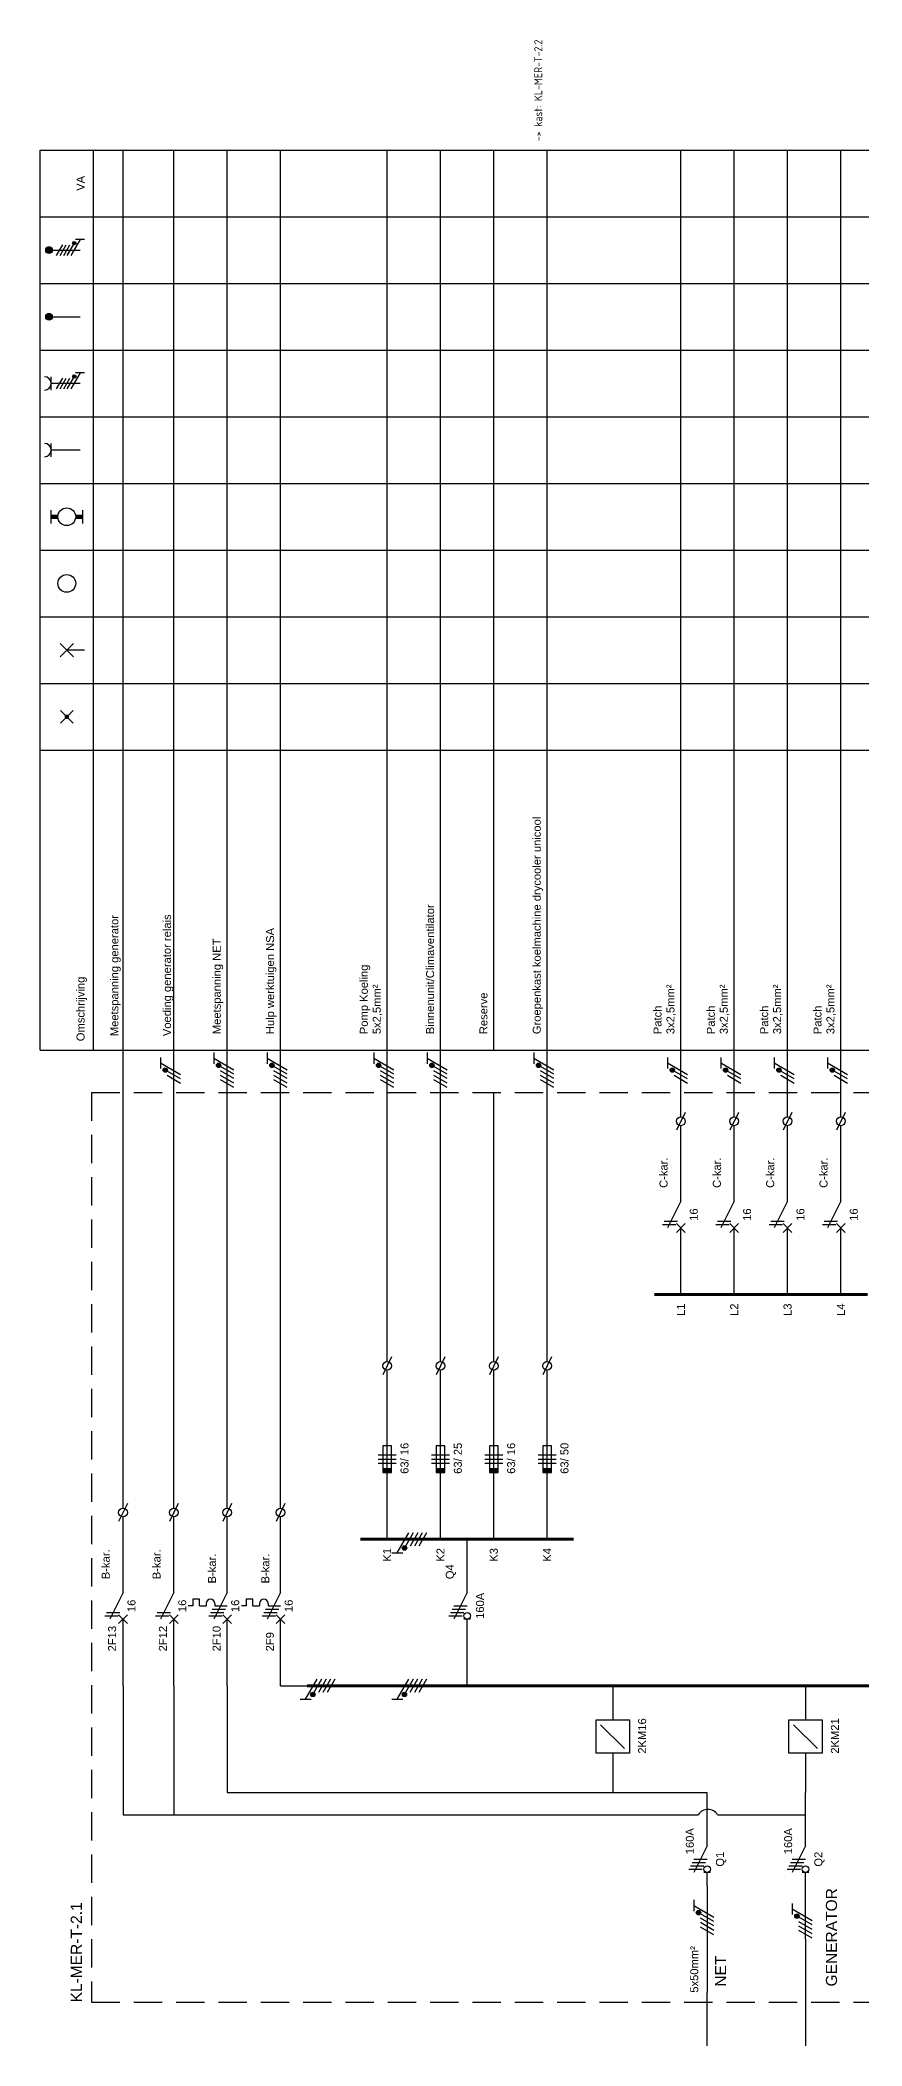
# Model space of a CAD drawing. Header units: millimetres. Extents: x -12 to 899, y 80 to 531.
# Drawn here: x -11.6 to 173.3, y 80.2 to 531.5 of the extents above; entities that cross this region are included whole.
import ezdxf
from ezdxf.enums import TextEntityAlignment as Align

# ---------------------------------------------------------------- set-up
doc = ezdxf.new("R2010")
doc.units = ezdxf.units.MM
doc.linetypes.add('HIDDEN', pattern=[9.525, 6.35, -3.175])
doc.layers.get('0').update_dxf_attribs({"linetype": 'CONTINUOUS'})
doc.layers.add('EL$1----', color=3, linetype='CONTINUOUS')
doc.layers.add('EL$1----_MER', color=3, linetype='CONTINUOUS')
doc.styles.add('BURO-012', font='arial.ttf', dxfattribs={"height": 1.2})
doc.styles.add('BURO-018', font='arial.ttf', dxfattribs={"height": 1.8})
doc.styles.add('STABICAD-018', font='ISOCP.SHX', dxfattribs={"height": 1.8})

# ---------------------------------------------------------------- blocks, each defined once
blk = doc.blocks.new('m1')
at = {"color": 0, "linetype": 'Continuous'}
blk.add_line((0, 21), (0, 33), dxfattribs=at)
blk = doc.blocks.new('B28CS')
at = {"color": 0, "linetype": 'Continuous'}
for p, q in [((0, 42), (0, 54)), ((0, 42), (-3, 36)), ((-4.125, 36.75), (-1.125, 36.75)), ((-3.75, 37.5), (-0.75, 37.5)), ((-1, 35), (1, 37)), ((-1, 37), (1, 35)), ((0, 33), (0, 36))]:
    blk.add_line(p, q, dxfattribs=at)
at = {"color": 1, "style": 'BURO-018'}
blk.add_attdef('E_VRIJ1', (-3, 45), '', height=1.8, rotation=90, dxfattribs=at)
at = {"color": 1, "linetype": 'Continuous', "style": 'BURO-018'}
blk.add_attdef('E_IIA', text='', height=1.8, rotation=90, dxfattribs=at).set_placement((2, 39), align=Align.TOP_CENTER)
blk = doc.blocks.new('M19S')
at = {"color": 0, "linetype": 'Continuous'}
for p, q in [((0, 61), (0, 66)), ((0, 54), (0, 59))]:
    blk.add_line(p, q, dxfattribs=at)
at = {"color": 0}
blk.add_line((1, 62), (-1, 58), dxfattribs=at)
blk.add_circle((0, 60), 1, dxfattribs=at)
at = {"color": 1, "linetype": 'Continuous', "style": 'BURO-018'}
blk.add_attdef('E_TRMNR', text='', height=1.8, rotation=90, dxfattribs=at).set_placement((3, 57), align=Align.TOP_LEFT)
at = {"color": 1, "style": 'BURO-018'}
blk.add_attdef('E_VRIJ1', (-3, 57), '', height=1.8, rotation=90, dxfattribs=at)
blk = doc.blocks.new('B28S')
at = {"color": 0, "linetype": 'Continuous'}
for p, q in [((0, 42), (0, 54)), ((0, 42), (-3, 36)), ((-7.75, 39), (-8.75, 39)), ((-6.25, 40.5), (-7.75, 40.5)), ((-7.75, 40.5), (-7.75, 39)), ((-6.25, 39), (-6.25, 40.5)), ((-6.25, 39), (-4.75, 39)), ((-4.75, 39.5), (-4.75, 39)), ((-4.75, 39.5), (-4.75, 39)), ((-4.12, 36.75), (-1.12, 36.75)), ((-3.75, 37.5), (-0.75, 37.5)), ((-3.38, 38.25), (-0.38, 38.25)), ((-2.75, 39.5), (-2.75, 39)), ((-2.75, 39), (0, 39)), ((-1, 37), (1, 35)), ((-1, 35), (1, 37)), ((0, 33), (0, 36))]:
    blk.add_line(p, q, dxfattribs=at)
blk.add_arc((-3.75, 39.5), 1, 0, 180, dxfattribs=at)
at = {"color": 1, "style": 'BURO-018'}
blk.add_attdef('E_VRIJ1', (-2.52, 44.04), '', height=1.8, rotation=90, dxfattribs=at)
at = {"color": 1, "linetype": 'Continuous', "style": 'BURO-018'}
blk.add_attdef('E_IIA', text='', height=1.8, rotation=90, dxfattribs=at).set_placement((2, 39), align=Align.TOP_CENTER)
blk = doc.blocks.new('B24S')
at = {"color": 0, "linetype": 'Continuous'}
for p, q in [((0, 42), (0, 54)), ((0, 42), (-3, 36)), ((-4.125, 36.75), (-1.125, 36.75)), ((-3.75, 37.5), (-0.75, 37.5)), ((-3.375, 38.25), (-0.375, 38.25)), ((-3, 39), (0, 39)), ((0.75, 36), (-0.75, 36)), ((0, 33), (0, 36))]:
    blk.add_line(p, q, dxfattribs=at)
blk.add_circle((0, 36.75), 0.75, dxfattribs=at)
at = {"color": 1, "style": 'BURO-018'}
blk.add_attdef('E_VRIJ1', (-3, 45), '', height=1.8, rotation=90, dxfattribs=at)
at = {"color": 1, "linetype": 'Continuous', "style": 'BURO-018'}
blk.add_attdef('E_IS', text='', height=1.8, rotation=90, dxfattribs=at).set_placement((2, 39), align=Align.TOP_CENTER)
blk = doc.blocks.new('KOLNR1')
at = {"color": 0, "linetype": 'Continuous'}
for p, q in [((1.41, -1.41), (-1.41, 1.41)), ((-1.41, -1.41), (1.41, 1.41))]:
    blk.add_line(p, q, dxfattribs=at)
at = {"color": 0, "linetype": 'Continuous', "const_width": 0.5}
blk.add_lwpolyline([(-0.25, 0, 1), (0.25, 0, 1)], format="xyb", close=True, dxfattribs=at)
blk = doc.blocks.new('KOLNR2')
at = {"color": 0, "linetype": 'Continuous'}
for p, q in [((-1.5, -1.5), (1.5, 1.5)), ((-1.5, 1.5), (1.5, -1.5)), ((4, 0), (0, 0))]:
    blk.add_line(p, q, dxfattribs=at)
blk = doc.blocks.new('KOLNR3')
at = {"color": 0, "linetype": 'Continuous'}
blk.add_circle((0, 0), 2, dxfattribs=at)
blk = doc.blocks.new('KOLNR5')
at = {"color": 0, "linetype": 'Continuous'}
for p, q in [((-3.5, -1.5), (-3.5, 1.5)), ((3.5, 1.5), (3.5, -1.5))]:
    blk.add_line(p, q, dxfattribs=at)
at = {"color": 0, "linetype": 'Continuous', "const_width": 1}
for points in [[(-2, 0), (-3.5, 0)], [(2, 0), (3.5, 0)]]:
    blk.add_lwpolyline(points, dxfattribs=at)
at = {"color": 0, "linetype": 'Continuous'}
blk.add_circle((0, 0), 2, dxfattribs=at)
blk = doc.blocks.new('KOLNR6')
at = {"color": 0, "linetype": 'Continuous'}
for p, q in [((-3.5, -1.5), (-3.5, 1.5)), ((3, 0), (-3.5, 0))]:
    blk.add_line(p, q, dxfattribs=at)
blk.add_arc((-5, 0), 1.5, 270, 90, dxfattribs=at)
blk = doc.blocks.new('KOLNR7')
at = {"color": 0, "linetype": 'Continuous'}
for p, q in [((-3.5, -1.5), (-3.5, 1.5)), ((3, 0), (-3.5, 0)), ((-2.29, -1.2), (-0.91, 1.2)), ((-1.49, -1.2), (-0.11, 1.2)), ((-0.69, -1.2), (0.69, 1.2)), ((0.11, -1.2), (1.49, 1.2)), ((2.99, 2.4), (0.91, -1.2)), ((3.99, 2.4), (1.99, 2.4))]:
    blk.add_line(p, q, dxfattribs=at)
at = {"color": 0, "linetype": 'Continuous', "const_width": 0.4}
blk.add_lwpolyline([(1.69, 1.35, 1), (1.69, 1.75, 1)], format="xyb", close=True, dxfattribs=at)
at = {"color": 0, "linetype": 'Continuous'}
blk.add_circle((1.69, 1.55), 0.4, dxfattribs=at)
blk.add_arc((-5, 0), 1.5, 270, 90, dxfattribs=at)
blk = doc.blocks.new('KOLNR8')
at = {"color": 0, "linetype": 'Continuous'}
blk.add_line((-4, 0), (3, 0), dxfattribs=at)
at = {"color": 0, "linetype": 'Continuous', "const_width": 0.75}
blk.add_lwpolyline([(-4, -0.375, 1), (-4, 0.375, 1)], format="xyb", close=True, dxfattribs=at)
at = {"color": 0, "linetype": 'Continuous'}
blk.add_circle((-4, 0), 0.75, dxfattribs=at)
blk = doc.blocks.new('KOLNR9')
at = {"color": 0, "linetype": 'Continuous'}
for p, q in [((-4, 0), (3, 0)), ((-2.29, -1.2), (-0.91, 1.2)), ((-1.49, -1.2), (-0.11, 1.2)), ((-0.69, -1.2), (0.69, 1.2)), ((0.11, -1.2), (1.49, 1.2)), ((2.99, 2.4), (0.91, -1.2)), ((3.99, 2.4), (1.99, 2.4))]:
    blk.add_line(p, q, dxfattribs=at)
for points, const_width in [([(-4, -0.38, 1), (-4, 0.38, 1)], 0.75), ([(1.69, 1.35, 1), (1.69, 1.75, 1)], 0.4)]:
    blk.add_lwpolyline(points, format="xyb", close=True, dxfattribs=dict(at, const_width=const_width))
for centre, radius in [((-4, 0), 0.75), ((1.69, 1.55), 0.4)]:
    blk.add_circle(centre, radius, dxfattribs=at)
blk = doc.blocks.new('B10')
at = {"color": 0, "linetype": 'Continuous'}
for p, q in [((0, 0), (0, 21)), ((-2, 7), (2, 7)), ((-2, 6), (2, 6)), ((2, 5), (-2, 5)), ((-1, 9), (-1, 3)), ((1, 9), (-1, 9)), ((1, 3), (1, 9)), ((-1, 3), (1, 3))]:
    blk.add_line(p, q, dxfattribs=at)
blk.add_solid([(-1, 3), (-1, 4), (1, 3), (1, 4)], dxfattribs=at)
at = {"color": 1, "style": 'BURO-018'}
blk.add_attdef('E_VRIJ1', (-3, 12), '', height=1.8, rotation=90, dxfattribs=at)
at = {"color": 1, "linetype": 'Continuous', "style": 'BURO-018'}
blk.add_attdef('E_ISP', text='', height=1.8, rotation=90, dxfattribs=at).set_placement((3, 6.9), align=Align.TOP_LEFT)
blk.add_attdef('E_ISPH', text='', height=1.8, rotation=90, dxfattribs=at).set_placement((3, 6.2), align=Align.TOP_RIGHT)
blk = doc.blocks.new('B24')
at = {"color": 0, "linetype": 'Continuous'}
for p, q in [((0, 9), (0, 21)), ((-3.375, 5.25), (-0.375, 5.25)), ((0, 9), (-3, 3)), ((-3, 6), (0, 6)), ((-4.125, 3.75), (-1.125, 3.75)), ((-3.75, 4.5), (-0.75, 4.5)), ((0.75, 3), (-0.75, 3)), ((0, 0), (0, 3))]:
    blk.add_line(p, q, dxfattribs=at)
blk.add_circle((0, 3.75), 0.75, dxfattribs=at)
at = {"color": 1, "style": 'BURO-018'}
blk.add_attdef('E_VRIJ1', (-3, 12), '', height=1.8, rotation=90, dxfattribs=at)
at = {"color": 1, "linetype": 'Continuous', "style": 'BURO-018'}
blk.add_attdef('E_IS', text='', height=1.8, rotation=90, dxfattribs=at).set_placement((2, 6), align=Align.TOP_CENTER)
blk = doc.blocks.new('L1')
at = {"color": 0, "linetype": 'Continuous'}
for p, q in [((-3, 73.98), (-3, 71.48)), ((-3, 72.73), (1.5, 70.13)), ((1.5, 69.13), (-1.5, 70.87)), ((1.5, 68.13), (-1.5, 69.87))]:
    blk.add_line(p, q, dxfattribs=at)
at = {"color": 0, "linetype": 'Continuous', "const_width": 0.5}
blk.add_lwpolyline([(-1.68, 71.12, 1), (-2.18, 71.12, 1)], format="xyb", close=True, dxfattribs=at)
at = {"color": 0, "linetype": 'Continuous'}
blk.add_circle((-1.93, 71.12), 0.5, dxfattribs=at)

msp = doc.modelspace()

# ---------------------------------------------------------------- linework, layer by layer
at = {"layer": 'EL$1----_MER', "color": 1}
for p, q in [((-11.58, 506.72), (408.42, 506.72)), ((-11.58, 506.72), (898.44, 506.72)), ((-11.58, 304.22), (-11.58, 506.72)), ((0.42, 304.22), (0.42, 506.72)), ((-11.58, 491.72), (408.42, 491.72)), ((-11.58, 491.72), (898.44, 491.72)), ((-11.58, 476.72), (898.44, 476.72)), ((-11.58, 461.72), (898.44, 461.72)), ((-11.58, 446.72), (898.44, 446.72)), ((-11.58, 431.72), (898.44, 431.72)), ((-11.58, 416.72), (408.42, 416.72)), ((-11.58, 416.72), (898.44, 416.72)), ((-11.58, 401.72), (898.44, 401.72)), ((-11.58, 386.72), (898.44, 386.72)), ((-11.58, 371.72), (898.44, 371.72)), ((-11.58, 304.22), (898.44, 304.22))]:
    msp.add_line(p, q, dxfattribs=at)
at = {"layer": 'EL$1----_MER'}
for p, q in [((7.08, 220), (7.08, 506.72)), ((18.51, 220), (18.51, 506.72)), ((30.51, 206.19), (30.51, 506.72)), ((42.51, 206.19), (42.51, 506.72)), ((66.51, 239.19), (66.51, 506.72)), ((78.51, 239.19), (78.51, 506.72)), ((90.51, 304.22), (90.51, 506.72)), ((102.51, 239.19), (102.51, 506.72)), ((132.6, 294.22), (132.6, 506.72)), ((144.6, 294.22), (144.6, 506.72)), ((156.6, 294.22), (156.6, 506.72)), ((168.6, 294.22), (168.6, 506.72)), ((90.51, 239.19), (90.51, 294.68)), ((7.08, 206.19), (7.08, 220)), ((18.51, 206.19), (18.51, 220)), ((7.08, 161.19), (7.08, 132.19)), ((18.51, 161.19), (18.51, 132.19)), ((30.51, 161.19), (30.51, 137.19)), ((42.51, 161.19), (48.51, 161.19)), ((117.26, 161.17), (117.26, 153.53)), ((160.64, 161.17), (160.64, 153.53)), ((119.93, 147.08), (114.54, 152.44)), ((163.32, 147.08), (157.92, 152.44)), ((117.26, 146.03), (117.26, 137.19)), ((160.64, 146.03), (160.64, 137.19)), ((30.51, 137.19), (138.51, 137.19)), ((160.64, 132.18), (160.64, 137.19)), ((7.08, 132.19), (125.08, 132.19)), ((18.51, 132.19), (136.51, 132.19)), ((140.86, 132.18), (160.64, 132.18)), ((138.51, 116.19), (138.51, 92.19)), ((160.64, 104.19), (160.64, 80.19))]:
    msp.add_line(p, q, dxfattribs=at)
at = {"layer": 'EL$1----_MER', "linetype": 'Continuous'}
for p, q in [((27.51, 303.66), (27.51, 301.16)), ((27.51, 302.41), (32.01, 299.81)), ((39.51, 303.66), (39.51, 301.16)), ((39.51, 302.41), (44.01, 299.81)), ((63.51, 303.66), (63.51, 301.16)), ((63.51, 302.41), (68.01, 299.81)), ((75.51, 303.66), (75.51, 301.16)), ((75.51, 302.41), (80.01, 299.81)), ((99.51, 303.66), (99.51, 301.16)), ((99.51, 302.41), (104.01, 299.81)), ((32.01, 298.81), (29.01, 300.54)), ((32.01, 297.81), (29.01, 299.54)), ((32.01, 296.81), (29.01, 298.54)), ((44.01, 298.81), (41.01, 300.54)), ((44.01, 297.81), (41.01, 299.54)), ((44.01, 296.81), (41.01, 298.54)), ((68.01, 298.81), (65.01, 300.54)), ((68.01, 297.81), (65.01, 299.54)), ((68.01, 296.81), (65.01, 298.54)), ((80.01, 298.81), (77.01, 300.54)), ((80.01, 297.81), (77.01, 299.54)), ((80.01, 296.81), (77.01, 298.54)), ((104.01, 298.81), (101.01, 300.54)), ((104.01, 297.81), (101.01, 299.54)), ((104.01, 296.81), (101.01, 298.54)), ((32.01, 295.81), (29.01, 297.54)), ((44.01, 295.81), (41.01, 297.54)), ((68.01, 295.81), (65.01, 297.54)), ((80.01, 295.81), (77.01, 297.54)), ((104.01, 295.81), (101.01, 297.54)), ((68.79, 191.15), (71.39, 195.65)), ((72.39, 195.65), (70.66, 192.65)), ((73.39, 195.65), (71.66, 192.65)), ((74.39, 195.65), (72.66, 192.65)), ((75.39, 195.65), (73.66, 192.65)), ((67.54, 191.15), (70.04, 191.15)), ((48.16, 158.19), (50.76, 162.69)), ((51.76, 162.69), (50.03, 159.69)), ((52.76, 162.69), (51.03, 159.69)), ((53.76, 162.69), (52.03, 159.69)), ((54.76, 162.69), (53.03, 159.69)), ((68.78, 158.19), (71.37, 162.69)), ((72.37, 162.69), (70.64, 159.69)), ((73.37, 162.69), (71.64, 159.69)), ((74.37, 162.69), (72.64, 159.69)), ((75.37, 162.69), (73.64, 159.69)), ((46.91, 158.19), (49.41, 158.19)), ((67.53, 158.19), (70.03, 158.19)), ((135.51, 113.03), (135.51, 110.53)), ((135.51, 111.78), (140.01, 109.18)), ((140.01, 108.18), (137.01, 109.92)), ((140.01, 107.18), (137.01, 108.92)), ((157.64, 112.24), (157.64, 109.74)), ((157.64, 110.99), (162.14, 108.39)), ((162.14, 107.39), (159.14, 109.12)), ((140.01, 106.18), (137.01, 107.92)), ((140.01, 105.18), (137.01, 106.92)), ((162.14, 106.39), (159.14, 108.12)), ((162.14, 105.39), (159.14, 107.12)), ((162.14, 104.39), (159.14, 106.12))]:
    msp.add_line(p, q, dxfattribs=at)
at = {"layer": 'EL$1----_MER', "color": 1, "linetype": 'HIDDEN'}
for p, q in [((0, 294.68), (898.44, 294.68)), ((0, 294.68), (0, 90)), ((0, 90), (898.53, 90))]:
    msp.add_line(p, q, dxfattribs=at)
at = {"layer": 'EL$1----_MER', "linetype": 'Continuous', "const_width": 0.5}
for points in [[(28.83, 300.79, 1), (28.33, 300.79, 1)], [(40.83, 300.79, 1), (40.33, 300.79, 1)], [(64.83, 300.79, 1), (64.33, 300.79, 1)], [(76.83, 300.79, 1), (76.33, 300.79, 1)], [(100.83, 300.79, 1), (100.33, 300.79, 1)], [(70.41, 192.46, 1), (70.41, 191.96, 1)], [(49.78, 159.51, 1), (49.78, 159.01, 1)], [(70.39, 159.51, 1), (70.39, 159.01, 1)], [(136.83, 110.17, 1), (136.33, 110.17, 1)], [(158.96, 109.37, 1), (158.46, 109.37, 1)]]:
    msp.add_lwpolyline(points, format="xyb", close=True, dxfattribs=at)
at = {"layer": 'EL$1----_MER'}
for points in [[(138.6, 249.22, 0.7, 0.7, 0), (126.6, 249.22, 0.7, 0.7, 0)], [(150.6, 249.22, 0.7, 0.7, 0), (138.6, 249.22, 0.7, 0.7, 0)], [(162.6, 249.22, 0.7, 0.7, 0), (150.6, 249.22, 0.7, 0.7, 0)], [(174.6, 249.22, 0.7, 0.7, 0), (162.6, 249.22, 0.7, 0.7, 0)], [(72.51, 194.19, 0.7, 0.7, 0), (60.51, 194.19, 0.7, 0.7, 0)], [(84.51, 194.19, 0.7, 0.7, 0), (72.51, 194.19, 0.7, 0.7, 0)], [(96.51, 194.19, 0.7, 0.7, 0), (84.51, 194.19, 0.7, 0.7, 0)], [(108.51, 194.19, 0.7, 0.7, 0), (96.51, 194.19, 0.7, 0.7, 0)], [(60.51, 161.19, 0.7, 0.7, 0), (48.51, 161.19, 0.7, 0.7, 0)], [(72.51, 161.19, 0.7, 0.7, 0), (60.51, 161.19, 0.7, 0.7, 0)], [(84.51, 161.19, 0.7, 0.7, 0), (72.51, 161.19, 0.7, 0.7, 0)], [(96.51, 161.19, 0.7, 0.7, 0), (84.51, 161.19, 0.7, 0.7, 0)], [(108.51, 161.19, 0.7, 0.7, 0), (96.51, 161.19, 0.7, 0.7, 0)], [(120.51, 161.19, 0.7, 0.7, 0), (108.51, 161.19, 0.7, 0.7, 0)], [(132.51, 161.19, 0.7, 0.7, 0), (120.51, 161.19, 0.7, 0.7, 0)], [(144.51, 161.19, 0.7, 0.7, 0), (132.51, 161.19, 0.7, 0.7, 0)], [(156.51, 161.19, 0.7, 0.7, 0), (144.51, 161.19, 0.7, 0.7, 0)], [(168.51, 161.19, 0.7, 0.7, 0), (156.51, 161.19, 0.7, 0.7, 0)], [(180.51, 161.19, 0.7, 0.7, 0), (168.51, 161.19, 0.7, 0.7, 0)]]:
    msp.add_lwpolyline(points, format="xyseb", dxfattribs=at)
for points in [[(121.01, 146.03), (113.51, 146.03), (113.51, 153.53), (121.01, 153.53), (121.01, 146.03)], [(164.39, 146.03), (156.89, 146.03), (156.89, 153.53), (164.39, 153.53), (164.39, 146.03)]]:
    msp.add_lwpolyline(points, dxfattribs=at)
at = {"layer": 'EL$1----_MER', "linetype": 'Continuous'}
for centre in [(28.58, 300.79), (40.58, 300.79), (64.58, 300.79), (76.58, 300.79), (100.58, 300.79), (70.41, 192.21), (49.78, 159.26), (70.39, 159.26), (136.58, 110.17), (158.71, 109.37)]:
    msp.add_circle(centre, 0.5, dxfattribs=at)
at = {"layer": 'EL$1----_MER'}
msp.add_arc((138.68, 130.83), 2.56, 31.7123, 147.9491, dxfattribs=at)

# ---------------------------------------------------------------- block references
for name, p in [('KOLNR9', (-5.58, 484.22)), ('KOLNR8', (-5.58, 469.22)), ('KOLNR7', (-5.58, 454.22)), ('KOLNR6', (-5.58, 439.22)), ('KOLNR5', (-5.58, 424.22)), ('KOLNR3', (-5.58, 409.22)), ('KOLNR2', (-5.58, 394.22)), ('KOLNR1', (-5.58, 379.22)), ('L1', (18.51, 228.61)), ('L1', (132.6, 228.61)), ('L1', (144.6, 228.61)), ('L1', (156.6, 228.61)), ('L1', (168.6, 228.61)), ('M19S', (132.6, 228.22)), ('M19S', (144.6, 228.22)), ('M19S', (156.6, 228.22)), ('M19S', (168.6, 228.22)), ('m1', (132.6, 228.22)), ('m1', (144.6, 228.22)), ('m1', (156.6, 228.22)), ('m1', (168.6, 228.22)), ('M19S', (66.51, 173.19)), ('M19S', (78.51, 173.19)), ('M19S', (90.51, 173.19)), ('M19S', (102.51, 173.19)), ('M19S', (7.08, 140.19)), ('M19S', (18.51, 140.19)), ('M19S', (30.51, 140.19)), ('M19S', (42.51, 140.19)), ('m1', (66.51, 173.19)), ('m1', (78.51, 173.19)), ('m1', (90.51, 173.19)), ('m1', (102.51, 173.19)), ('m1', (7.08, 140.19)), ('m1', (18.51, 140.19)), ('m1', (30.51, 140.19)), ('m1', (42.51, 140.19)), ('m1', (84.51, 140.19)), ('m1', (160.64, 83.19)), ('m1', (138.51, 59.19))]:
    msp.add_blockref(name, p, dxfattribs=at)
ref = msp.add_blockref('B28CS', (132.6, 228.22), dxfattribs=at)
ref.add_attrib('E_IIA', '16', dxfattribs={"layer": '0', "color": 1, "linetype": 'Continuous', "height": 1.8, "rotation": 90, "style": 'BURO-012'}).set_placement((134.6, 267.22), align=Align.TOP_CENTER)
ref.add_attrib('E_VRIJ1', 'C-kar.', (129.6, 273.22), dxfattribs={"layer": '0', "color": 1, "height": 1.8, "rotation": 90, "style": 'BURO-012'})
ref = msp.add_blockref('B28CS', (144.6, 228.22), dxfattribs=at)
ref.add_attrib('E_IIA', '16', dxfattribs={"layer": '0', "color": 1, "linetype": 'Continuous', "height": 1.8, "rotation": 90, "style": 'BURO-012'}).set_placement((146.6, 267.22), align=Align.TOP_CENTER)
ref.add_attrib('E_VRIJ1', 'C-kar.', (141.6, 273.22), dxfattribs={"layer": '0', "color": 1, "height": 1.8, "rotation": 90, "style": 'BURO-012'})
ref = msp.add_blockref('B28CS', (156.6, 228.22), dxfattribs=at)
ref.add_attrib('E_IIA', '16', dxfattribs={"layer": '0', "color": 1, "linetype": 'Continuous', "height": 1.8, "rotation": 90, "style": 'BURO-012'}).set_placement((158.6, 267.22), align=Align.TOP_CENTER)
ref.add_attrib('E_VRIJ1', 'C-kar.', (153.6, 273.22), dxfattribs={"layer": '0', "color": 1, "height": 1.8, "rotation": 90, "style": 'BURO-012'})
ref = msp.add_blockref('B28CS', (168.6, 228.22), dxfattribs=at)
ref.add_attrib('E_IIA', '16', dxfattribs={"layer": '0', "color": 1, "linetype": 'Continuous', "height": 1.8, "rotation": 90, "style": 'BURO-012'}).set_placement((170.6, 267.22), align=Align.TOP_CENTER)
ref.add_attrib('E_VRIJ1', 'C-kar.', (165.6, 273.22), dxfattribs={"layer": '0', "color": 1, "height": 1.8, "rotation": 90, "style": 'BURO-012'})
for p, values in [((66.51, 206.19), {'E_ISPH': '63/', 'E_ISP': '16'}), ((78.51, 206.19), {'E_ISPH': '63/', 'E_ISP': '25'}), ((90.51, 206.19), {'E_ISPH': '63/', 'E_ISP': '16'}), ((102.51, 206.19), {'E_ISPH': '63/', 'E_ISP': '50'})]:
    msp.add_blockref('B10', p, dxfattribs=at).add_auto_attribs(values)
ref = msp.add_blockref('B28CS', (7.08, 140.19), dxfattribs=at)
ref.add_attrib('E_IIA', '16', dxfattribs={"layer": '0', "color": 1, "linetype": 'Continuous', "height": 1.8, "rotation": 90, "style": 'BURO-012'}).set_placement((8.08, 179.19), align=Align.TOP_CENTER)
ref.add_attrib('E_VRIJ1', 'B-kar.', (4.08, 185.19), dxfattribs={"layer": '0', "color": 1, "height": 1.8, "rotation": 90, "style": 'BURO-012'})
ref = msp.add_blockref('B28CS', (18.51, 140.19), dxfattribs=at)
ref.add_attrib('E_IIA', '16', dxfattribs={"layer": '0', "color": 1, "linetype": 'Continuous', "height": 1.8, "rotation": 90, "style": 'BURO-012'}).set_placement((19.51, 179.19), align=Align.TOP_CENTER)
ref.add_attrib('E_VRIJ1', 'B-kar.', (15.51, 185.19), dxfattribs={"layer": '0', "color": 1, "height": 1.8, "rotation": 90, "style": 'BURO-012'})
ref = msp.add_blockref('B28S', (30.51, 140.19), dxfattribs=at)
ref.add_attrib('E_IIA', '16', dxfattribs={"layer": '0', "color": 1, "linetype": 'Continuous', "height": 1.8, "rotation": 90, "style": 'BURO-012'}).set_placement((31.42, 179.19), align=Align.TOP_CENTER)
ref.add_attrib('E_VRIJ1', 'B-kar.', (27.99, 184.23), dxfattribs={"layer": '0', "color": 1, "height": 1.8, "rotation": 90, "style": 'BURO-012'})
ref = msp.add_blockref('B28S', (42.51, 140.19), dxfattribs=at)
ref.add_attrib('E_IIA', '16', dxfattribs={"layer": '0', "color": 1, "linetype": 'Continuous', "height": 1.8, "rotation": 90, "style": 'BURO-012'}).set_placement((43.45, 179.19), align=Align.TOP_CENTER)
ref.add_attrib('E_VRIJ1', 'B-kar.', (39.99, 184.23), dxfattribs={"layer": '0', "color": 1, "height": 1.8, "rotation": 90, "style": 'BURO-012'})
ref = msp.add_blockref('B24S', (84.51, 140.19), dxfattribs=at)
ref.add_attrib('E_IS', '160A', dxfattribs={"layer": '0', "color": 1, "linetype": 'Continuous', "height": 1.8, "rotation": 90, "style": 'BURO-012'}).set_placement((86.51, 179.19), align=Align.TOP_CENTER)
ref.add_attrib('E_VRIJ1', 'Q4', (81.51, 185.19), dxfattribs={"layer": '0', "color": 1, "height": 1.8, "rotation": 90, "style": 'BURO-012'})
ref = msp.add_blockref('B24', (138.51, 116.19), dxfattribs=at)
ref.add_attrib('E_IS', 'Q1', dxfattribs={"layer": '0', "color": 1, "linetype": 'Continuous', "height": 1.8, "rotation": 90, "style": 'BURO-012'}).set_placement((140.51, 122.19), align=Align.TOP_CENTER)
ref.add_attrib('E_VRIJ1', '160A', (135.51, 123.3), dxfattribs={"layer": '0', "color": 1, "height": 1.8, "rotation": 90, "style": 'BURO-012'})
ref = msp.add_blockref('B24', (160.64, 116.19), dxfattribs=at)
ref.add_attrib('E_IS', 'Q2', dxfattribs={"layer": '0', "color": 1, "linetype": 'Continuous', "height": 1.8, "rotation": 90, "style": 'BURO-012'}).set_placement((162.64, 122.19), align=Align.TOP_CENTER)
ref.add_attrib('E_VRIJ1', '160A', (157.64, 123.3), dxfattribs={"layer": '0', "color": 1, "height": 1.8, "rotation": 90, "style": 'BURO-012'})

# ---------------------------------------------------------------- texts
at = {"layer": 'EL$1----', "color": 1, "style": 'STABICAD-018'}
msp.add_text('-> kast: KL-MER-T-2.2', height=1.8, rotation=90, dxfattribs=at).set_placement((100.51, 508.72), align=Align.MIDDLE_LEFT)
at = {"layer": 'EL$1----_MER', "color": 1, "style": 'BURO-012'}
msp.add_text('VA', height=1.8, rotation=90, dxfattribs=at).set_placement((-1.58, 499.22), align=Align.CENTER)
at = {"layer": 'EL$1----_MER', "color": 1}
for s, style, p in [('Groepenkast koelmachine drycooler unicool', 'BURO-018', (101.07, 307.81)), ('Meetspanning generator', 'BURO-018', (6.03, 307.36)), ('Voeding generator relais', 'BURO-018', (17.87, 307.36)), ('Binnenunit/Climaventilator', 'BURO-018', (77.07, 307.81)), ('Hulp werktuigen NSA', 'BURO-018', (41.07, 307.81)), ('Meetspanning NET', 'BURO-018', (29.07, 307.81)), ('Omschrijving', 'BURO-012', (-1.58, 306.22)), ('Pomp Koeling', 'BURO-018', (62.16, 307.81)), ('5x2,5mm²', 'BURO-018', (65.07, 307.81)), ('Reserve', 'BURO-018', (89.07, 307.81)), ('3x2,5mm²', 'BURO-018', (131.16, 307.81)), ('3x2,5mm²', 'BURO-018', (143.16, 307.81)), ('3x2,5mm²', 'BURO-018', (155.16, 307.81)), ('3x2,5mm²', 'BURO-018', (167.16, 307.81)), ('Patch', 'BURO-018', (128.25, 307.81)), ('Patch', 'BURO-018', (140.25, 307.81)), ('Patch', 'BURO-018', (152.25, 307.81)), ('Patch', 'BURO-018', (164.25, 307.81))]:
    msp.add_text(s, height=1.8, rotation=90, dxfattribs=dict(at, style=style)).set_placement(p)
at = {"layer": 'EL$1----_MER', "color": 1, "style": 'BURO-012'}
for s, p in [('L1', (132.6, 247.22)), ('L2', (144.6, 247.22)), ('L3', (156.6, 247.22)), ('L4', (168.6, 247.22)), ('K1', (66.51, 192.19)), ('K2', (78.51, 192.19)), ('K3', (90.51, 192.19)), ('K4', (102.51, 192.19)), ('2KM16', (123.89, 153.9)), ('2KM21', (167.27, 153.9)), ('5x50mm²', (135.62, 102.64))]:
    msp.add_text(s, height=1.8, rotation=90, dxfattribs=at).set_placement(p, align=Align.MIDDLE_RIGHT)
at = {"layer": 'EL$1----_MER', "color": 2, "style": 'BURO-012'}
for s, p in [('GENERATOR', (166.49, 115.68)), ('KL-MER-T-2.1', (-3.43, 112.48)), ('NET', (141.54, 100.49))]:
    msp.add_text(s, height=2.5, rotation=90, dxfattribs=at).set_placement(p, align=Align.MIDDLE_RIGHT)
at = {"layer": 'EL$1----_MER', "color": 1, "char_height": 1.8, "width": 15.68, "attachment_point": 1, "rotation": 90, "style": 'BURO-012'}
for s, insert in [('2F13', (3.72, 168.95)), ('2F12', (15.15, 168.95)), ('2F10', (27.23, 168.95)), ('2F9', (39.23, 168.95))]:
    msp.add_mtext(s, dxfattribs=dict(at, insert=insert))

doc.saveas('drawing.dxf')
